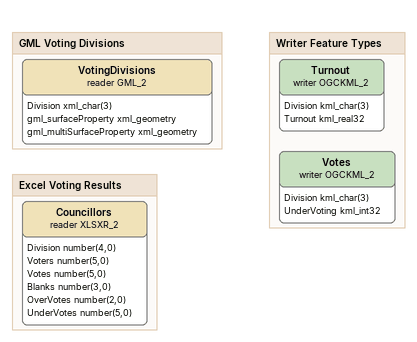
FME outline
Bookmark: GML Voting Divisions
VotingDivisions (reader GML_2)
    attributes: Division xml_char(3), gml_surfaceProperty xml_geometry, gml_multiSurfaceProperty xml_geometry

Bookmark: Excel Voting Results
Councillors (reader XLSXR_2)
    attributes: Division number(4,0), Voters number(5,0), Votes number(5,0), Blanks number(3,0), OverVotes number(2,0), UnderVotes number(5,0)

Bookmark: Writer Feature Types
Turnout (writer OGCKML_2)
    attributes: Division kml_char(3), Turnout kml_real32
Votes (writer OGCKML_2)
    attributes: Division kml_char(3), UnderVoting kml_int32
